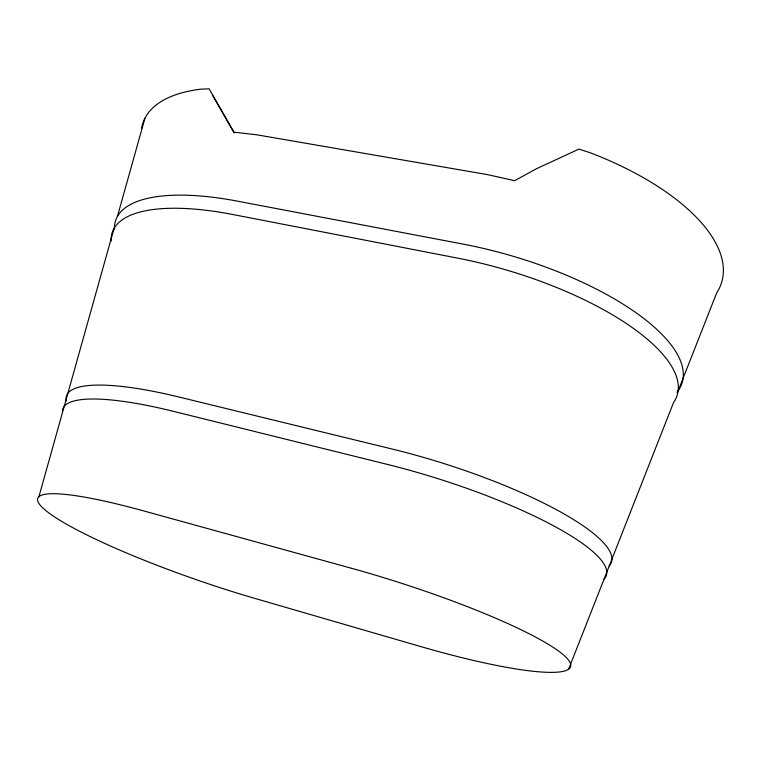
<?xml version="1.0" encoding="UTF-8"?>
<svg xmlns="http://www.w3.org/2000/svg" width="761" height="761" viewBox="0 0 761 761"><rect width="100%" height="100%" fill="white"/><g stroke="black" fill="none" stroke-linecap="round" stroke-linejoin="round"><path stroke-width="1.14" d="M38.887 496.752L113.998 228.633M117.394 216.514L144.904 118.316M568.724 668.9L673.504 402.655A196.452 70.649 16.7 0 0 458.569 258.312L233.056 214.554A186.921 64.029 20.2 0 0 111.087 241.132M678.241 390.602L716.691 292.909A200.59 89.636 15.9 0 0 590.355 152.809L578.959 149.108L536.486 168.714L514.664 180.699L487.382 174.602L257.047 134.84L233.969 132.157L209.151 88.847L200.79 89.17A190.64 81.075 20.8 0 0 141.613 128.238M212.918 95.953L234.16 132.985M676.948 392.324A196.909 72.704 16.6 0 0 463.43 244.176L237.118 201.085A187.33 65.874 20.2 0 0 114.378 229.365M609.161 566.136A190.355 43.653 17.5 0 0 392.857 449.209L178.217 396.842A181.403 39.677 19.4 0 0 66.283 400.98M62.421 411.501A180.956 37.774 19.4 0 1 173.822 411.435L387.606 464.467A189.86 41.551 17.5 0 1 603.996 579.254M351.839 568.372L143.877 510.973A177.941 25.018 19.1 0 0 47.039 511.535A177.941 25.018 19.1 0 0 255.03 598.45L419.073 646.089A186.54 27.472 17.9 0 0 567.459 658.788A186.54 27.472 17.9 0 0 351.839 568.372"/></g></svg>
